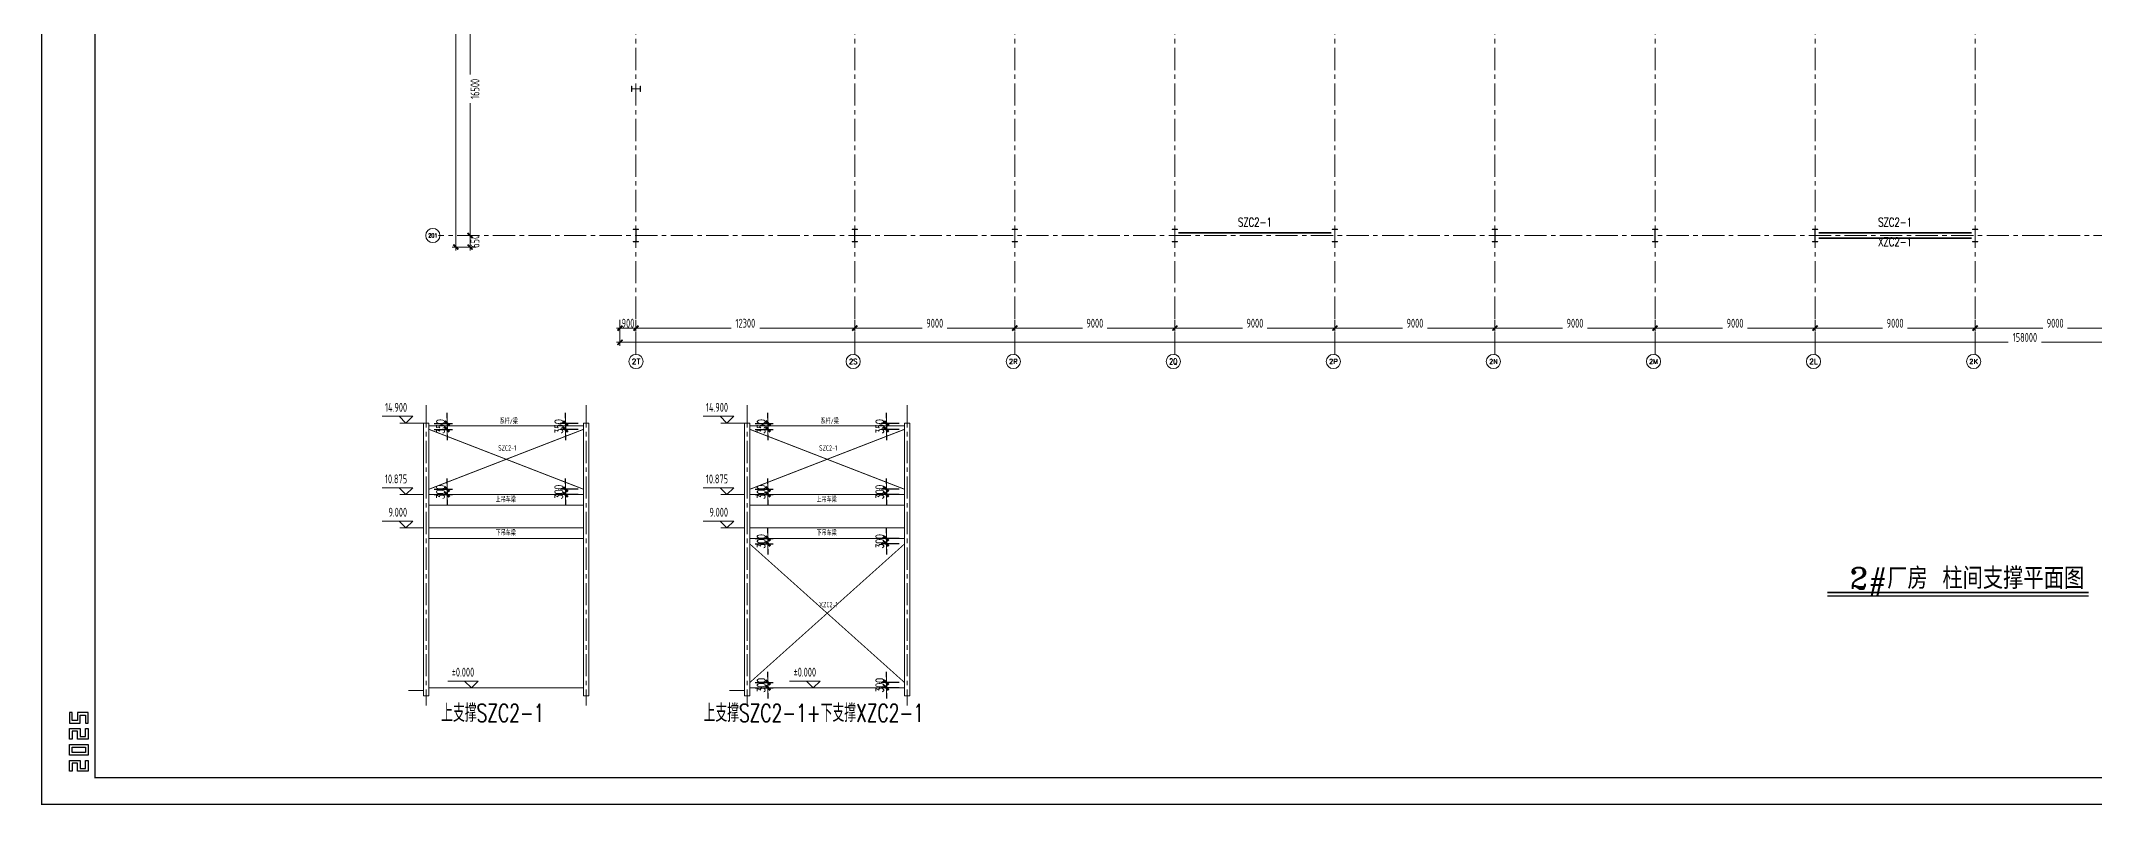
# Model space of a CAD drawing. Extents: x -1201378 to 2367219, y -619313 to 244905.
# Drawn here: x 1826489 to 1941979, y -96140 to -53156 of the extents above; entities that cross this region are included whole.
import ezdxf
from ezdxf.enums import TextEntityAlignment as Align

# ---------------------------------------------------------------- set-up
doc = ezdxf.new("R2010")
doc.units = 0
doc.header["$LTSCALE"] = 1000
doc.linetypes.add('CENTER', pattern=[2, 1.25, -0.25, 0.25, -0.25])
doc.layers.get('0').update_dxf_attribs({"linetype": 'CONTINUOUS'})
doc.layers.get('Defpoints').update_dxf_attribs({"linetype": 'CONTINUOUS'})
for name, color, linetype in [('0-cxFrame', 155, 'CONTINUOUS'), ('S-DIMZ', 115, 'CONTINUOUS'), ('S-SHAPE', 51, 'CONTINUOUS'), ('S-SS', 111, 'CONTINUOUS'), ('S-TEXT', 21, 'CONTINUOUS')]:
    doc.layers.add(name, color=color, linetype=linetype)
for name, color, linetype, lineweight in [('0-cxText', 131, 'CONTINUOUS', 25), ('S-axis', 111, 'CONTINUOUS', 0), ('S-bkl', 4, 'CONTINUOUS', 0), ('S-col', 2, 'CONTINUOUS', 0), ('S-dim', 81, 'CONTINUOUS', 0), ('S-dote', 5, 'CENTER', 0), ('THIN', 7, 'CONTINUOUS', 0), ('屋面支撑', 6, 'CONTINUOUS', 0), ('柱间支撑', 6, 'CENTER', 0)]:
    doc.layers.add(name, color=color, linetype=linetype, lineweight=lineweight)
doc.styles.add('_TCH_AXIS', font='COMPLEX', dxfattribs={"bigfont": 'GBCBIG'})
doc.styles.add('cx_tuming', font='simhei.ttf')
doc.styles.add('cx_tuqian1', font='')
doc.styles.add('SS1', font='tj-romans1.shx', dxfattribs={"width": 0.7, "bigfont": 'tj-hztxt1.shx'})
doc.styles.add('TKZ1', font='tjromant.shx', dxfattribs={"width": 0.7, "bigfont": 'tjhts.shx'})
doc.styles.add('TSSD_Dimension', font='tssdeng.shx', dxfattribs={"width": 0.7, "bigfont": 'hztxt.shx'})
doc.styles.add('TSSD_Label', font='tssdeng.shx', dxfattribs={"width": 0.7, "bigfont": 'hztxt.shx'})
doc.styles.add('TSSD_Rein', font='tj-romans1.shx', dxfattribs={"width": 0.7, "bigfont": 'tj-hztxt.shx'})
doc.styles.add('黑体', font='simhei.ttf', dxfattribs={"width": 0.8})
doc.styles.get('cx_tuqian1').set_extended_font_data('SimSun')
doc.dimstyles.new('S-150-ARCHI', dxfattribs={"dimscale": 150, "dimtxt": 3, "dimasz": 2, "dimexe": 2, "dimexo": 2, "dimgap": 1, "dimtad": 1, "dimdec": 0, "dimzin": 0, "dimdsep": 46, "dimtxsty": 'SS1', "dimblk1": 'TT', "dimblk2": 'TT', "dimsah": 1, "dimcen": 1, "dimclrd": 256, "dimclre": 256, "dimclrt": 256, "dimadec": 0, "dimazin": 0, "dimtfac": 1, "dimtdec": 0, "dimtix": 1, "dimtmove": 2, "dimatfit": 0, "dimldrblk": 'TT', "dimfxl": 2, "dimtolj": 1, "dimtzin": 0, "dimarcsym": 0})
doc.dimstyles.new('TSSD_200_200', dxfattribs={"dimtxt": 500, "dimasz": 200, "dimexe": 200, "dimexo": 500, "dimgap": 200, "dimtad": 1, "dimdec": 0, "dimzin": 0, "dimdsep": 46, "dimtxsty": 'TSSD_Dimension', "dimblk": 'ARCHTICK', "dimcen": 0, "dimdle": 200, "dimclrt": 7, "dimadec": 0, "dimazin": 0, "dimtfac": 1, "dimtdec": 0, "dimtix": 1, "dimtmove": 2, "dimatfit": 3, "dimfxl": 1, "dimtolj": 1, "dimtzin": 0, "dimarcsym": 0})

# ---------------------------------------------------------------- blocks, each defined once
blk = doc.blocks.new('_ArchTick')
at = {"color": 0, "linetype": 'ByBlock', "const_width": 0.5}
blk.add_lwpolyline([(-0.71, -0.71), (0.71, 0.71)], dxfattribs=at)
blk = doc.blocks.new('*D59')
at = {"layer": 'Defpoints', "color": 0, "transparency": 16777216}
for p in [(-248565, -264098), (-249387, -264748), (-248565, -264748)]:
    blk.add_point(p, dxfattribs=at)
at = {"layer": 'S-axis', "color": 0, "lineweight": -2, "transparency": 16777216}
for p, q in [((-249065, -264098), (-249587, -264098)), ((-249387, -263898), (-249387, -264948)), ((-249065, -264748), (-249587, -264748))]:
    blk.add_line(p, q, dxfattribs=at)
at = {"layer": 'S-axis', "color": 0, "lineweight": -2, "transparency": 16777216, "xscale": 200, "yscale": 200, "zscale": 200}
for p, rotation in [((-249387, -264098), 90), ((-249387, -264748), 270)]:
    blk.add_blockref('_ArchTick', p, dxfattribs=dict(at, rotation=rotation))
at = {"layer": 'S-axis', "color": 7, "transparency": 16777216, "insert": (-249112, -264423), "char_height": 500, "attachment_point": 5, "rotation": 90, "style": 'TSSD_Dimension'}
blk.add_mtext('\\A1;650', dxfattribs=at)
blk = doc.blocks.new('*D60')
at = {"layer": 'Defpoints', "color": 0, "transparency": 16777216}
for p in [(-248565, -247598), (-249387, -264098), (-248565, -264098)]:
    blk.add_point(p, dxfattribs=at)
at = {"layer": 'S-axis', "color": 0, "lineweight": -2, "transparency": 16777216}
for p, q in [((-249065, -247598), (-249587, -247598)), ((-249387, -247398), (-249387, -255042)), ((-249387, -264298), (-249387, -256654)), ((-249065, -264098), (-249587, -264098))]:
    blk.add_line(p, q, dxfattribs=at)
at = {"layer": 'S-axis', "color": 0, "lineweight": -2, "transparency": 16777216, "xscale": 200, "yscale": 200, "zscale": 200}
for p, rotation in [((-249387, -247598), 90), ((-249387, -264098), 270)]:
    blk.add_blockref('_ArchTick', p, dxfattribs=dict(at, rotation=rotation))
at = {"layer": 'S-axis', "color": 7, "transparency": 16777216, "insert": (-249112, -255848), "char_height": 500, "attachment_point": 5, "rotation": 90, "style": 'TSSD_Dimension'}
blk.add_mtext('\\A1;16500', dxfattribs=at)
blk = doc.blocks.new('*D66')
at = {"layer": 'Defpoints', "color": 0, "transparency": 16777216}
for p in [(-240958, -268348), (-240058, -268348), (-240058, -269308)]:
    blk.add_point(p, dxfattribs=at)
at = {"layer": 'S-axis', "color": 0, "lineweight": -2, "transparency": 16777216}
for p, q in [((-240958, -268848), (-240958, -269508)), ((-240058, -268848), (-240058, -269508)), ((-241158, -269308), (-239858, -269308))]:
    blk.add_line(p, q, dxfattribs=at)
at = {"layer": 'S-axis', "color": 0, "lineweight": -2, "transparency": 16777216, "xscale": 200, "yscale": 200, "zscale": 200, "rotation": 180}
blk.add_blockref('_ArchTick', (-240958, -269308), dxfattribs=at)
at = {"layer": 'S-axis', "color": 0, "lineweight": -2, "transparency": 16777216, "xscale": 200, "yscale": 200, "zscale": 200}
blk.add_blockref('_ArchTick', (-240058, -269308), dxfattribs=at)
at = {"layer": 'S-axis', "color": 7, "transparency": 16777216, "insert": (-240508, -269033), "char_height": 500, "attachment_point": 5, "style": 'TSSD_Dimension'}
blk.add_mtext('\\A1;900', dxfattribs=at)
blk = doc.blocks.new('*D67')
at = {"layer": 'Defpoints', "color": 0, "transparency": 16777216}
for p in [(-240058, -268348), (-227758, -268348), (-227758, -269308)]:
    blk.add_point(p, dxfattribs=at)
at = {"layer": 'S-axis', "color": 0, "lineweight": -2, "transparency": 16777216}
for p, q in [((-240058, -268848), (-240058, -269508)), ((-227758, -268848), (-227758, -269508)), ((-240258, -269308), (-234714, -269308)), ((-227558, -269308), (-233103, -269308))]:
    blk.add_line(p, q, dxfattribs=at)
at = {"layer": 'S-axis', "color": 0, "lineweight": -2, "transparency": 16777216, "xscale": 200, "yscale": 200, "zscale": 200, "rotation": 180}
blk.add_blockref('_ArchTick', (-240058, -269308), dxfattribs=at)
at = {"layer": 'S-axis', "color": 0, "lineweight": -2, "transparency": 16777216, "xscale": 200, "yscale": 200, "zscale": 200}
blk.add_blockref('_ArchTick', (-227758, -269308), dxfattribs=at)
at = {"layer": 'S-axis', "color": 7, "transparency": 16777216, "insert": (-233908, -269033), "char_height": 500, "attachment_point": 5, "style": 'TSSD_Dimension'}
blk.add_mtext('\\A1;12300', dxfattribs=at)
blk = doc.blocks.new('*D68')
at = {"layer": 'Defpoints', "color": 0, "transparency": 16777216}
for p in [(-227758, -268348), (-218758, -268348), (-218758, -269308)]:
    blk.add_point(p, dxfattribs=at)
at = {"layer": 'S-axis', "color": 0, "lineweight": -2, "transparency": 16777216}
for p, q in [((-227758, -268848), (-227758, -269508)), ((-218758, -268848), (-218758, -269508)), ((-227958, -269308), (-223957, -269308)), ((-218558, -269308), (-222560, -269308))]:
    blk.add_line(p, q, dxfattribs=at)
at = {"layer": 'S-axis', "color": 0, "lineweight": -2, "transparency": 16777216, "xscale": 200, "yscale": 200, "zscale": 200, "rotation": 180}
blk.add_blockref('_ArchTick', (-227758, -269308), dxfattribs=at)
at = {"layer": 'S-axis', "color": 0, "lineweight": -2, "transparency": 16777216, "xscale": 200, "yscale": 200, "zscale": 200}
blk.add_blockref('_ArchTick', (-218758, -269308), dxfattribs=at)
at = {"layer": 'S-axis', "color": 7, "transparency": 16777216, "insert": (-223258, -269033), "char_height": 500, "attachment_point": 5, "style": 'TSSD_Dimension'}
blk.add_mtext('\\A1;9000', dxfattribs=at)
blk = doc.blocks.new('*D69')
at = {"layer": 'Defpoints', "color": 0, "transparency": 16777216}
for p in [(-218758, -268348), (-209758, -268348), (-209758, -269308)]:
    blk.add_point(p, dxfattribs=at)
at = {"layer": 'S-axis', "color": 0, "lineweight": -2, "transparency": 16777216}
for p, q in [((-218758, -268848), (-218758, -269508)), ((-209758, -268848), (-209758, -269508)), ((-218958, -269308), (-214957, -269308)), ((-209558, -269308), (-213560, -269308))]:
    blk.add_line(p, q, dxfattribs=at)
at = {"layer": 'S-axis', "color": 0, "lineweight": -2, "transparency": 16777216, "xscale": 200, "yscale": 200, "zscale": 200, "rotation": 180}
blk.add_blockref('_ArchTick', (-218758, -269308), dxfattribs=at)
at = {"layer": 'S-axis', "color": 0, "lineweight": -2, "transparency": 16777216, "xscale": 200, "yscale": 200, "zscale": 200}
blk.add_blockref('_ArchTick', (-209758, -269308), dxfattribs=at)
at = {"layer": 'S-axis', "color": 7, "transparency": 16777216, "insert": (-214258, -269033), "char_height": 500, "attachment_point": 5, "style": 'TSSD_Dimension'}
blk.add_mtext('\\A1;9000', dxfattribs=at)
blk = doc.blocks.new('*D70')
at = {"layer": 'Defpoints', "color": 0, "transparency": 16777216}
for p in [(-209758, -268348), (-200758, -268348), (-200758, -269308)]:
    blk.add_point(p, dxfattribs=at)
at = {"layer": 'S-axis', "color": 0, "lineweight": -2, "transparency": 16777216}
for p, q in [((-209758, -268848), (-209758, -269508)), ((-200758, -268848), (-200758, -269508)), ((-209958, -269308), (-205957, -269308)), ((-200558, -269308), (-204560, -269308))]:
    blk.add_line(p, q, dxfattribs=at)
at = {"layer": 'S-axis', "color": 0, "lineweight": -2, "transparency": 16777216, "xscale": 200, "yscale": 200, "zscale": 200, "rotation": 180}
blk.add_blockref('_ArchTick', (-209758, -269308), dxfattribs=at)
at = {"layer": 'S-axis', "color": 0, "lineweight": -2, "transparency": 16777216, "xscale": 200, "yscale": 200, "zscale": 200}
blk.add_blockref('_ArchTick', (-200758, -269308), dxfattribs=at)
at = {"layer": 'S-axis', "color": 7, "transparency": 16777216, "insert": (-205258, -269033), "char_height": 500, "attachment_point": 5, "style": 'TSSD_Dimension'}
blk.add_mtext('\\A1;9000', dxfattribs=at)
blk = doc.blocks.new('*D71')
at = {"layer": 'Defpoints', "color": 0, "transparency": 16777216}
for p in [(-200758, -268348), (-191758, -268348), (-191758, -269308)]:
    blk.add_point(p, dxfattribs=at)
at = {"layer": 'S-axis', "color": 0, "lineweight": -2, "transparency": 16777216}
for p, q in [((-200758, -268848), (-200758, -269508)), ((-191758, -268848), (-191758, -269508)), ((-200958, -269308), (-196957, -269308)), ((-191558, -269308), (-195560, -269308))]:
    blk.add_line(p, q, dxfattribs=at)
at = {"layer": 'S-axis', "color": 0, "lineweight": -2, "transparency": 16777216, "xscale": 200, "yscale": 200, "zscale": 200, "rotation": 180}
blk.add_blockref('_ArchTick', (-200758, -269308), dxfattribs=at)
at = {"layer": 'S-axis', "color": 0, "lineweight": -2, "transparency": 16777216, "xscale": 200, "yscale": 200, "zscale": 200}
blk.add_blockref('_ArchTick', (-191758, -269308), dxfattribs=at)
at = {"layer": 'S-axis', "color": 7, "transparency": 16777216, "insert": (-196258, -269033), "char_height": 500, "attachment_point": 5, "style": 'TSSD_Dimension'}
blk.add_mtext('\\A1;9000', dxfattribs=at)
blk = doc.blocks.new('*D72')
at = {"layer": 'Defpoints', "color": 0, "transparency": 16777216}
for p in [(-191758, -268348), (-182758, -268348), (-182758, -269308)]:
    blk.add_point(p, dxfattribs=at)
at = {"layer": 'S-axis', "color": 0, "lineweight": -2, "transparency": 16777216}
for p, q in [((-191758, -268848), (-191758, -269508)), ((-182758, -268848), (-182758, -269508)), ((-191958, -269308), (-187957, -269308)), ((-182558, -269308), (-186560, -269308))]:
    blk.add_line(p, q, dxfattribs=at)
at = {"layer": 'S-axis', "color": 0, "lineweight": -2, "transparency": 16777216, "xscale": 200, "yscale": 200, "zscale": 200, "rotation": 180}
blk.add_blockref('_ArchTick', (-191758, -269308), dxfattribs=at)
at = {"layer": 'S-axis', "color": 0, "lineweight": -2, "transparency": 16777216, "xscale": 200, "yscale": 200, "zscale": 200}
blk.add_blockref('_ArchTick', (-182758, -269308), dxfattribs=at)
at = {"layer": 'S-axis', "color": 7, "transparency": 16777216, "insert": (-187258, -269033), "char_height": 500, "attachment_point": 5, "style": 'TSSD_Dimension'}
blk.add_mtext('\\A1;9000', dxfattribs=at)
blk = doc.blocks.new('*D73')
at = {"layer": 'Defpoints', "color": 0, "transparency": 16777216}
for p in [(-182758, -268348), (-173758, -268348), (-173758, -269308)]:
    blk.add_point(p, dxfattribs=at)
at = {"layer": 'S-axis', "color": 0, "lineweight": -2, "transparency": 16777216}
for p, q in [((-182758, -268848), (-182758, -269508)), ((-173758, -268848), (-173758, -269508)), ((-182958, -269308), (-178957, -269308)), ((-173558, -269308), (-177560, -269308))]:
    blk.add_line(p, q, dxfattribs=at)
at = {"layer": 'S-axis', "color": 0, "lineweight": -2, "transparency": 16777216, "xscale": 200, "yscale": 200, "zscale": 200, "rotation": 180}
blk.add_blockref('_ArchTick', (-182758, -269308), dxfattribs=at)
at = {"layer": 'S-axis', "color": 0, "lineweight": -2, "transparency": 16777216, "xscale": 200, "yscale": 200, "zscale": 200}
blk.add_blockref('_ArchTick', (-173758, -269308), dxfattribs=at)
at = {"layer": 'S-axis', "color": 7, "transparency": 16777216, "insert": (-178258, -269033), "char_height": 500, "attachment_point": 5, "style": 'TSSD_Dimension'}
blk.add_mtext('\\A1;9000', dxfattribs=at)
blk = doc.blocks.new('*D74')
at = {"layer": 'Defpoints', "color": 0, "transparency": 16777216}
for p in [(-173758, -268348), (-164758, -268348), (-164758, -269308)]:
    blk.add_point(p, dxfattribs=at)
at = {"layer": 'S-axis', "color": 0, "lineweight": -2, "transparency": 16777216}
for p, q in [((-173758, -268848), (-173758, -269508)), ((-164758, -268848), (-164758, -269508)), ((-173958, -269308), (-169957, -269308)), ((-164558, -269308), (-168560, -269308))]:
    blk.add_line(p, q, dxfattribs=at)
at = {"layer": 'S-axis', "color": 0, "lineweight": -2, "transparency": 16777216, "xscale": 200, "yscale": 200, "zscale": 200, "rotation": 180}
blk.add_blockref('_ArchTick', (-173758, -269308), dxfattribs=at)
at = {"layer": 'S-axis', "color": 0, "lineweight": -2, "transparency": 16777216, "xscale": 200, "yscale": 200, "zscale": 200}
blk.add_blockref('_ArchTick', (-164758, -269308), dxfattribs=at)
at = {"layer": 'S-axis', "color": 7, "transparency": 16777216, "insert": (-169258, -269033), "char_height": 500, "attachment_point": 5, "style": 'TSSD_Dimension'}
blk.add_mtext('\\A1;9000', dxfattribs=at)
blk = doc.blocks.new('*D75')
at = {"layer": 'Defpoints', "color": 0, "transparency": 16777216}
for p in [(-164758, -268348), (-155758, -268348), (-155758, -269308)]:
    blk.add_point(p, dxfattribs=at)
at = {"layer": 'S-axis', "color": 0, "lineweight": -2, "transparency": 16777216}
for p, q in [((-164758, -268848), (-164758, -269508)), ((-155758, -268848), (-155758, -269508)), ((-164958, -269308), (-160957, -269308)), ((-155558, -269308), (-159560, -269308))]:
    blk.add_line(p, q, dxfattribs=at)
at = {"layer": 'S-axis', "color": 0, "lineweight": -2, "transparency": 16777216, "xscale": 200, "yscale": 200, "zscale": 200, "rotation": 180}
blk.add_blockref('_ArchTick', (-164758, -269308), dxfattribs=at)
at = {"layer": 'S-axis', "color": 0, "lineweight": -2, "transparency": 16777216, "xscale": 200, "yscale": 200, "zscale": 200}
blk.add_blockref('_ArchTick', (-155758, -269308), dxfattribs=at)
at = {"layer": 'S-axis', "color": 7, "transparency": 16777216, "insert": (-160258, -269033), "char_height": 500, "attachment_point": 5, "style": 'TSSD_Dimension'}
blk.add_mtext('\\A1;9000', dxfattribs=at)
blk = doc.blocks.new('*D92')
at = {"layer": 'Defpoints', "color": 0, "transparency": 16777216}
for p in [(-240958, -268448), (-82958, -268448), (-82958, -270108)]:
    blk.add_point(p, dxfattribs=at)
at = {"layer": 'S-axis', "color": 0, "lineweight": -2, "transparency": 16777216}
for p, q in [((-240958, -268948), (-240958, -270308)), ((-82958, -268948), (-82958, -270308)), ((-241158, -270108), (-162899, -270108)), ((-82758, -270108), (-161018, -270108))]:
    blk.add_line(p, q, dxfattribs=at)
at = {"layer": 'S-axis', "color": 0, "lineweight": -2, "transparency": 16777216, "xscale": 200, "yscale": 200, "zscale": 200, "rotation": 180}
blk.add_blockref('_ArchTick', (-240958, -270108), dxfattribs=at)
at = {"layer": 'S-axis', "color": 0, "lineweight": -2, "transparency": 16777216, "xscale": 200, "yscale": 200, "zscale": 200}
blk.add_blockref('_ArchTick', (-82958, -270108), dxfattribs=at)
at = {"layer": 'S-axis', "color": 7, "transparency": 16777216, "insert": (-161958, -269833), "char_height": 500, "attachment_point": 5, "style": 'TSSD_Dimension'}
blk.add_mtext('\\A1;158000', dxfattribs=at)
blk = doc.blocks.new('*D114')
at = {"layer": 'Defpoints', "color": 0, "transparency": 16777216}
for p in [(-248665, -180948), (-250187, -264748), (-248665, -264748)]:
    blk.add_point(p, dxfattribs=at)
at = {"layer": 'S-axis', "color": 0, "lineweight": -2, "transparency": 16777216}
for p, q in [((-249165, -180948), (-250387, -180948)), ((-250187, -180748), (-250187, -222015)), ((-250187, -264948), (-250187, -223681)), ((-249165, -264748), (-250387, -264748))]:
    blk.add_line(p, q, dxfattribs=at)
at = {"layer": 'S-axis', "color": 0, "lineweight": -2, "transparency": 16777216, "xscale": 200, "yscale": 200, "zscale": 200}
for p, rotation in [((-250187, -180948), 90), ((-250187, -264748), 270)]:
    blk.add_blockref('_ArchTick', p, dxfattribs=dict(at, rotation=rotation))
at = {"layer": 'S-axis', "color": 7, "transparency": 16777216, "insert": (-249912, -222848), "char_height": 500, "attachment_point": 5, "rotation": 90, "style": 'TSSD_Dimension'}
blk.add_mtext('\\A1;83800', dxfattribs=at)
blk = doc.blocks.new('nt66')
at = {"layer": 'S-col'}
blk.add_lwpolyline([(-195790, 766820), (-195490, 766820), (-195490, 766808), (-195636, 766808), (-195636, 766132), (-195490, 766132), (-195490, 766120), (-195790, 766120), (-195790, 766132), (-195644, 766132), (-195644, 766808), (-195790, 766808)], close=True, dxfattribs=at)
blk = doc.blocks.new('33333')
for p in [(-89514, -126400), (-77214, -126400), (-68214, -126400), (-59214, -126400), (-50214, -126400), (-41214, -126400), (-32214, -126400), (-23214, -126400), (-14214, -126400)]:
    blk.add_blockref('nt66', p)
blk = doc.blocks.new('TK22.A0 L(Dragon)')
at = {"layer": '0-cxFrame', "color": 7, "const_width": 0.5}
blk.add_lwpolyline([(0, 0), (-1486, 0), (-1486, 841), (0, 841)], close=True, dxfattribs=at)
at = {"layer": '0-cxFrame', "const_width": 0.5}
blk.add_lwpolyline([(-80, 10), (-1466, 10), (-1466, 831), (-80, 831)], close=True, dxfattribs=at)
at = {"layer": 'Defpoints', "color": 2}
for points in [[(-1474.6, 34.37), (-1475.6, 34.37), (-1475.6, 30.37), (-1471.6, 30.37), (-1471.6, 33.37), (-1469.6, 33.37), (-1469.6, 30.37), (-1468.6, 30.37), (-1468.6, 34.37), (-1472.6, 34.37), (-1472.6, 31.37), (-1474.6, 31.37), (-1474.6, 34.37)], [(-1474.6, 24.37), (-1475.6, 24.37), (-1475.6, 28.37), (-1471.6, 28.37), (-1471.6, 25.37), (-1469.6, 25.37), (-1469.6, 28.37), (-1468.6, 28.37), (-1468.6, 24.37), (-1472.6, 24.37), (-1472.6, 27.37), (-1474.6, 27.37), (-1474.6, 24.37)], [(-1474.6, 12.37), (-1475.6, 12.37), (-1475.6, 16.37), (-1471.6, 16.37), (-1471.6, 13.37), (-1469.6, 13.37), (-1469.6, 16.37), (-1468.6, 16.37), (-1468.6, 12.37), (-1472.6, 12.37), (-1472.6, 15.37), (-1474.6, 15.37), (-1474.6, 12.37)]]:
    blk.add_lwpolyline(points, dxfattribs=at)
for points in [[(-1475.6, 18.37), (-1475.6, 22.37), (-1468.6, 22.37), (-1468.6, 18.37)], [(-1474.6, 19.37), (-1474.6, 21.37), (-1469.6, 21.37), (-1469.6, 19.37)]]:
    blk.add_lwpolyline(points, close=True, dxfattribs=at)
at = {"style": '黑体', "flags": 4}
blk.add_attdef('图幅', text='', height=3.3, dxfattribs=at).set_placement((-40, 3), align=Align.RIGHT)
at = {"layer": '0-cxText', "flags": 4}
for tag, height, style, p in [('建设单位', 3.5, 'cx_tuming', (-45, 240)), ('项目名称', 3.5, 'cx_tuming', (-45, 210)), ('子项名称', 3.5, 'cx_tuming', (-45, 180)), ('工程编号', 3.3, 'cx_tuqian1', (-35, 165)), ('图名1', 3.5, 'cx_tuming', (-45, 87)), ('图名2', 3.5, 'cx_tuming', (-45, 79)), ('图名3', 3.5, 'cx_tuming', (-45, 71)), ('出图日期', 3.3, 'cx_tuqian1', (-39, 60)), ('专业', 3.3, 'cx_tuqian1', (-55, 52)), ('图号', 3.3, 'cx_tuqian1', (-55, 44)), ('版次', 3.3, 'cx_tuqian1', (-20, 44))]:
    blk.add_attdef(tag, text='', height=height, dxfattribs=dict(at, style=style)).set_placement(p, align=Align.MIDDLE)
at = {"layer": 'Defpoints', "color": 6, "flags": 4}
for tag, height, style, p in [('tufu', 3.3, '黑体', (-12, 12)), ('dwfname', 4, 'cx_tuqian1', (-80, 3))]:
    blk.add_attdef(tag, text='', height=height, dxfattribs=dict(at, style=style)).set_placement(p, align=Align.RIGHT)
blk = doc.blocks.new('TT')
blk.add_line((-0.97, 0), (0.97, 0))
at = {"const_width": 0.45}
blk.add_lwpolyline([(-0.44, -0.44), (0.44, 0.44)], dxfattribs=at)
blk = doc.blocks.new('*D6015')
at = {"layer": 'Defpoints', "color": 0, "transparency": 16777216}
for p in [(23980, -6415), (23980, -6715), (25002, -6715)]:
    blk.add_point(p, dxfattribs=at)
at = {"layer": 'S-dim', "lineweight": -2, "transparency": 16777216}
for p, q in [((24280, -6415), (25302, -6415)), ((24280, -6715), (25302, -6715)), ((25002, -6115), (25002, -5815)), ((25002, -6415), (25002, -6715)), ((25002, -7015), (25002, -7315))]:
    blk.add_line(p, q, dxfattribs=at)
at = {"layer": 'S-dim', "lineweight": -2, "transparency": 16777216, "xscale": 300, "yscale": 300, "zscale": 300}
for p, rotation in [((25002, -6415), 270), ((25002, -6715), 90)]:
    blk.add_blockref('TT', p, dxfattribs=dict(at, rotation=rotation))
at = {"layer": 'S-dim', "transparency": 16777216, "insert": (24627, -6565), "char_height": 450, "attachment_point": 5, "rotation": 90, "style": 'SS1'}
blk.add_mtext('\\A1;300', dxfattribs=at)
blk = doc.blocks.new('*D6016')
at = {"layer": 'Defpoints', "color": 0, "transparency": 16777216}
for p in [(23980, -3640), (23980, -3940), (25002, -3940)]:
    blk.add_point(p, dxfattribs=at)
at = {"layer": 'S-dim', "lineweight": -2, "transparency": 16777216}
for p, q in [((25002, -3340), (25002, -3040)), ((24280, -3640), (25302, -3640)), ((24280, -3940), (25302, -3940)), ((25002, -3640), (25002, -3940)), ((25002, -4240), (25002, -4540))]:
    blk.add_line(p, q, dxfattribs=at)
at = {"layer": 'S-dim', "lineweight": -2, "transparency": 16777216, "xscale": 300, "yscale": 300, "zscale": 300}
for p, rotation in [((25002, -3640), 270), ((25002, -3940), 90)]:
    blk.add_blockref('TT', p, dxfattribs=dict(at, rotation=rotation))
at = {"layer": 'S-dim', "transparency": 16777216, "insert": (24627, -3790), "char_height": 450, "attachment_point": 5, "rotation": 90, "style": 'SS1'}
blk.add_mtext('\\A1;300', dxfattribs=at)
blk = doc.blocks.new('*D6017')
at = {"layer": 'Defpoints', "color": 0, "transparency": 16777216}
for p in [(23980, 70), (23980, -280), (25002, -280)]:
    blk.add_point(p, dxfattribs=at)
at = {"layer": 'S-dim', "lineweight": -2, "transparency": 16777216}
for p, q in [((24280, 70), (25302, 70)), ((25002, 370), (25002, 670)), ((25002, 70), (25002, -280)), ((24280, -280), (25302, -280)), ((25002, -580), (25002, -880))]:
    blk.add_line(p, q, dxfattribs=at)
at = {"layer": 'S-dim', "lineweight": -2, "transparency": 16777216, "xscale": 300, "yscale": 300, "zscale": 300}
for p, rotation in [((25002, 70), 270), ((25002, -280), 90)]:
    blk.add_blockref('TT', p, dxfattribs=dict(at, rotation=rotation))
at = {"layer": 'S-dim', "transparency": 16777216, "insert": (24627, -105), "char_height": 450, "attachment_point": 5, "rotation": 90, "style": 'SS1'}
blk.add_mtext('\\A1;350', dxfattribs=at)
blk = doc.blocks.new('*D6018')
at = {"layer": 'Defpoints', "color": 0, "transparency": 16777216}
for p in [(23980, -14515), (23980, -14815), (25002, -14815)]:
    blk.add_point(p, dxfattribs=at)
at = {"layer": 'S-dim', "lineweight": -2, "transparency": 16777216}
for p, q in [((24280, -14515), (25302, -14515)), ((24280, -14815), (25302, -14815)), ((25002, -14215), (25002, -13915)), ((25002, -14515), (25002, -14815)), ((25002, -15115), (25002, -15415))]:
    blk.add_line(p, q, dxfattribs=at)
at = {"layer": 'S-dim', "lineweight": -2, "transparency": 16777216, "xscale": 300, "yscale": 300, "zscale": 300}
for p, rotation in [((25002, -14515), 270), ((25002, -14815), 90)]:
    blk.add_blockref('TT', p, dxfattribs=dict(at, rotation=rotation))
at = {"layer": 'S-dim', "transparency": 16777216, "insert": (24627, -14665), "char_height": 450, "attachment_point": 5, "rotation": 90, "style": 'SS1'}
blk.add_mtext('\\A1;300', dxfattribs=at)
blk = doc.blocks.new('*D6019')
at = {"layer": 'Defpoints', "color": 0, "transparency": 16777216}
for p in [(5933, -3640), (5933, -3940), (6956, -3940)]:
    blk.add_point(p, dxfattribs=at)
at = {"layer": 'S-dim', "lineweight": -2, "transparency": 16777216}
for p, q in [((6956, -3340), (6956, -3040)), ((6233, -3640), (7256, -3640)), ((6233, -3940), (7256, -3940)), ((6956, -3640), (6956, -3940)), ((6956, -4240), (6956, -4540))]:
    blk.add_line(p, q, dxfattribs=at)
at = {"layer": 'S-dim', "lineweight": -2, "transparency": 16777216, "xscale": 300, "yscale": 300, "zscale": 300}
for p, rotation in [((6956, -3640), 270), ((6956, -3940), 90)]:
    blk.add_blockref('TT', p, dxfattribs=dict(at, rotation=rotation))
at = {"layer": 'S-dim', "transparency": 16777216, "insert": (6581, -3790), "char_height": 450, "attachment_point": 5, "rotation": 90, "style": 'SS1'}
blk.add_mtext('\\A1;300', dxfattribs=at)
blk = doc.blocks.new('*D6020')
at = {"layer": 'Defpoints', "color": 0, "transparency": 16777216}
for p in [(5933, 70), (5933, -280), (6956, -280)]:
    blk.add_point(p, dxfattribs=at)
at = {"layer": 'S-dim', "lineweight": -2, "transparency": 16777216}
for p, q in [((6233, 70), (7256, 70)), ((6956, 370), (6956, 670)), ((6956, 70), (6956, -280)), ((6233, -280), (7256, -280)), ((6956, -580), (6956, -880))]:
    blk.add_line(p, q, dxfattribs=at)
at = {"layer": 'S-dim', "lineweight": -2, "transparency": 16777216, "xscale": 300, "yscale": 300, "zscale": 300}
for p, rotation in [((6956, 70), 270), ((6956, -280), 90)]:
    blk.add_blockref('TT', p, dxfattribs=dict(at, rotation=rotation))
at = {"layer": 'S-dim', "transparency": 16777216, "insert": (6581, -105), "char_height": 450, "attachment_point": 5, "rotation": 90, "style": 'SS1'}
blk.add_mtext('\\A1;350', dxfattribs=at)
blk = doc.blocks.new('*D6021')
at = {"layer": 'Defpoints', "color": 0, "transparency": 16777216}
for p in [(13611, -3940), (14633, -3640), (14633, -3940)]:
    blk.add_point(p, dxfattribs=at)
at = {"layer": 'S-dim', "lineweight": -2, "transparency": 16777216}
for p, q in [((13611, -3340), (13611, -3040)), ((14333, -3640), (13311, -3640)), ((14333, -3940), (13311, -3940)), ((13611, -3640), (13611, -3940)), ((13611, -4240), (13611, -4540))]:
    blk.add_line(p, q, dxfattribs=at)
at = {"layer": 'S-dim', "lineweight": -2, "transparency": 16777216, "xscale": 300, "yscale": 300, "zscale": 300}
for p, rotation in [((13611, -3640), 270), ((13611, -3940), 90)]:
    blk.add_blockref('TT', p, dxfattribs=dict(at, rotation=rotation))
at = {"layer": 'S-dim', "transparency": 16777216, "insert": (13236, -3790), "char_height": 450, "attachment_point": 5, "rotation": 90, "style": 'SS1'}
blk.add_mtext('\\A1;300', dxfattribs=at)
blk = doc.blocks.new('*D6022')
at = {"layer": 'Defpoints', "color": 0, "transparency": 16777216}
for p in [(14633, 70), (13611, -280), (14633, -280)]:
    blk.add_point(p, dxfattribs=at)
at = {"layer": 'S-dim', "lineweight": -2, "transparency": 16777216}
for p, q in [((14333, 70), (13311, 70)), ((13611, 370), (13611, 670)), ((13611, 70), (13611, -280)), ((14333, -280), (13311, -280)), ((13611, -580), (13611, -880))]:
    blk.add_line(p, q, dxfattribs=at)
at = {"layer": 'S-dim', "lineweight": -2, "transparency": 16777216, "xscale": 300, "yscale": 300, "zscale": 300}
for p, rotation in [((13611, 70), 270), ((13611, -280), 90)]:
    blk.add_blockref('TT', p, dxfattribs=dict(at, rotation=rotation))
at = {"layer": 'S-dim', "transparency": 16777216, "insert": (13236, -105), "char_height": 450, "attachment_point": 5, "rotation": 90, "style": 'SS1'}
blk.add_mtext('\\A1;350', dxfattribs=at)
blk = doc.blocks.new('*D6023')
at = {"layer": 'Defpoints', "color": 0, "transparency": 16777216}
for p in [(31657, -6715), (32680, -6415), (32680, -6715)]:
    blk.add_point(p, dxfattribs=at)
at = {"layer": 'S-dim', "lineweight": -2, "transparency": 16777216}
for p, q in [((32380, -6415), (31357, -6415)), ((32380, -6715), (31357, -6715)), ((31657, -6115), (31657, -5815)), ((31657, -6415), (31657, -6715)), ((31657, -7015), (31657, -7315))]:
    blk.add_line(p, q, dxfattribs=at)
at = {"layer": 'S-dim', "lineweight": -2, "transparency": 16777216, "xscale": 300, "yscale": 300, "zscale": 300}
for p, rotation in [((31657, -6415), 270), ((31657, -6715), 90)]:
    blk.add_blockref('TT', p, dxfattribs=dict(at, rotation=rotation))
at = {"layer": 'S-dim', "transparency": 16777216, "insert": (31282, -6565), "char_height": 450, "attachment_point": 5, "rotation": 90, "style": 'SS1'}
blk.add_mtext('\\A1;300', dxfattribs=at)
blk = doc.blocks.new('*D6024')
at = {"layer": 'Defpoints', "color": 0, "transparency": 16777216}
for p in [(31657, -3940), (32680, -3640), (32680, -3940)]:
    blk.add_point(p, dxfattribs=at)
at = {"layer": 'S-dim', "lineweight": -2, "transparency": 16777216}
for p, q in [((31657, -3340), (31657, -3040)), ((32380, -3640), (31357, -3640)), ((32380, -3940), (31357, -3940)), ((31657, -3640), (31657, -3940)), ((31657, -4240), (31657, -4540))]:
    blk.add_line(p, q, dxfattribs=at)
at = {"layer": 'S-dim', "lineweight": -2, "transparency": 16777216, "xscale": 300, "yscale": 300, "zscale": 300}
for p, rotation in [((31657, -3640), 270), ((31657, -3940), 90)]:
    blk.add_blockref('TT', p, dxfattribs=dict(at, rotation=rotation))
at = {"layer": 'S-dim', "transparency": 16777216, "insert": (31282, -3790), "char_height": 450, "attachment_point": 5, "rotation": 90, "style": 'SS1'}
blk.add_mtext('\\A1;300', dxfattribs=at)
blk = doc.blocks.new('*D6025')
at = {"layer": 'Defpoints', "color": 0, "transparency": 16777216}
for p in [(32680, 70), (31657, -280), (32680, -280)]:
    blk.add_point(p, dxfattribs=at)
at = {"layer": 'S-dim', "lineweight": -2, "transparency": 16777216}
for p, q in [((32380, 70), (31357, 70)), ((31657, 370), (31657, 670)), ((31657, 70), (31657, -280)), ((32380, -280), (31357, -280)), ((31657, -580), (31657, -880))]:
    blk.add_line(p, q, dxfattribs=at)
at = {"layer": 'S-dim', "lineweight": -2, "transparency": 16777216, "xscale": 300, "yscale": 300, "zscale": 300}
for p, rotation in [((31657, 70), 270), ((31657, -280), 90)]:
    blk.add_blockref('TT', p, dxfattribs=dict(at, rotation=rotation))
at = {"layer": 'S-dim', "transparency": 16777216, "insert": (31282, -105), "char_height": 450, "attachment_point": 5, "rotation": 90, "style": 'SS1'}
blk.add_mtext('\\A1;350', dxfattribs=at)
blk = doc.blocks.new('*D6026')
at = {"layer": 'Defpoints', "color": 0, "transparency": 16777216}
for p in [(31657, -14815), (32680, -14515), (32680, -14815)]:
    blk.add_point(p, dxfattribs=at)
at = {"layer": 'S-dim', "lineweight": -2, "transparency": 16777216}
for p, q in [((32380, -14515), (31357, -14515)), ((32380, -14815), (31357, -14815)), ((31657, -14215), (31657, -13915)), ((31657, -14515), (31657, -14815)), ((31657, -15115), (31657, -15415))]:
    blk.add_line(p, q, dxfattribs=at)
at = {"layer": 'S-dim', "lineweight": -2, "transparency": 16777216, "xscale": 300, "yscale": 300, "zscale": 300}
for p, rotation in [((31657, -14515), 270), ((31657, -14815), 90)]:
    blk.add_blockref('TT', p, dxfattribs=dict(at, rotation=rotation))
at = {"layer": 'S-dim', "transparency": 16777216, "insert": (31282, -14665), "char_height": 450, "attachment_point": 5, "rotation": 90, "style": 'SS1'}
blk.add_mtext('\\A1;300', dxfattribs=at)
blk = doc.blocks.new('2#轴网')
at = {"layer": 'S-axis'}
for centre in [(-251479.7, -264097), (-240058.5, -271187), (-227843.4, -271187), (-218843.4, -271187), (-209843.4, -271187), (-200843.4, -271187), (-191843.4, -271187), (-182843.4, -271187), (-173843.4, -271187), (-164843.4, -271187)]:
    blk.add_circle(centre, 400, dxfattribs=at)
at = {"layer": 'S-dote'}
for p, q in [((-240058.5, -270787), (-240058.5, -175198.2)), ((-227758.5, -270787), (-227758.5, -175298.2)), ((-218758.5, -270787), (-218758.5, -175298.2)), ((-209758.5, -270787), (-209758.5, -175298.2)), ((-200758.5, -270787), (-200758.5, -175298.2)), ((-191758.5, -270787), (-191758.5, -175298.2)), ((-182758.5, -270787), (-182758.5, -175298.2)), ((-173758.5, -270787), (-173758.5, -175298.2)), ((-164758.5, -270787), (-164758.5, -175298.2)), ((-74854.3, -264098.2), (-251154.3, -264098.2))]:
    blk.add_line(p, q, dxfattribs=at)
at = {"layer": 'S-axis', "style": '_TCH_AXIS'}
for s, height, p, p2 in [('201', 220.59, (-251737, -264207.3), (-251222.3, -264207.3)), ('2T', 288.12, (-240298.6, -271331.1), (-239818.4, -271331.1)), ('2S', 294.28, (-228081.6, -271334.2), (-227605.1, -271334.2)), ('2R', 270.86, (-219088.4, -271322.5), (-218598.3, -271322.5)), ('2P', 276.42, (-201086.9, -271325.3), (-200599.9, -271325.3)), ('2N', 265.5, (-192089.9, -271319.8), (-191596.8, -271319.8)), ('2M', 255.29, (-183092.6, -271314.7), (-182594.2, -271314.7)), ('2L', 288.12, (-174083.5, -271331.1), (-173603.3, -271331.1)), ('2K', 265.5, (-165089.9, -271319.8), (-164596.8, -271319.8))]:
    blk.add_text(s, height=height, dxfattribs=at).set_placement(p, p2, align=Align.FIT)
at = {"layer": 'S-axis', "style": '_TCH_AXIS', "width": 0.807692}
blk.add_text('2Q', height=327.87, dxfattribs=at).set_placement((-210070.4, -271351), (-209616.4, -271351), align=Align.FIT)
at = {"layer": 'S-axis'}
for base, p1, p2, angle, picture, middle in [((-250186.9, -264748.2), (-248664.7, -180948.2), (-248664.7, -264748.2), 270, '*D114', (-249911.9, -222848.2)), ((-249386.9, -264098.2), (-248564.7, -247598.2), (-248564.7, -264098.2), 270, '*D60', (-249111.9, -255848.2)), ((-249386.9, -264748.2), (-248564.7, -264098.2), (-248564.7, -264748.2), 270, '*D59', (-249111.9, -264423.2)), ((-240058.5, -269308.2), (-240958.5, -268348.2), (-240058.5, -268348.2), 0, '*D66', (-240508.5, -269033.2)), ((-82958.5, -270108.2), (-240958.5, -268448.2), (-82958.5, -268448.2), 0, '*D92', (-161958.5, -269833.2)), ((-227758.5, -269308.2), (-240058.5, -268348.2), (-227758.5, -268348.2), 0, '*D67', (-233908.5, -269033.2)), ((-218758.5, -269308.2), (-227758.5, -268348.2), (-218758.5, -268348.2), 0, '*D68', (-223258.5, -269033.2)), ((-209758.5, -269308.2), (-218758.5, -268348.2), (-209758.5, -268348.2), 0, '*D69', (-214258.5, -269033.2)), ((-200758.5, -269308.2), (-209758.5, -268348.2), (-200758.5, -268348.2), 0, '*D70', (-205258.5, -269033.2)), ((-191758.5, -269308.2), (-200758.5, -268348.2), (-191758.5, -268348.2), 0, '*D71', (-196258.5, -269033.2)), ((-182758.5, -269308.2), (-191758.5, -268348.2), (-182758.5, -268348.2), 0, '*D72', (-187258.5, -269033.2)), ((-173758.5, -269308.2), (-182758.5, -268348.2), (-173758.5, -268348.2), 0, '*D73', (-178258.5, -269033.2)), ((-164758.5, -269308.2), (-173758.5, -268348.2), (-164758.5, -268348.2), 0, '*D74', (-169258.5, -269033.2)), ((-155758.5, -269308.2), (-164758.5, -268348.2), (-155758.5, -268348.2), 0, '*D75', (-160258.5, -269033.2))]:
    dim = blk.add_linear_dim(base=base, p1=p1, p2=p2, angle=angle, dimstyle='TSSD_200_200', dxfattribs=at)
    dim.commit()
    dim.dimension.update_dxf_attribs({"geometry": picture, "text_midpoint": middle, "dimtype": 161})
blk = doc.blocks.new('A$C0d0c8d62')
at = {"layer": 'S-bkl'}
for p, q in [((14633.3, -3940.1), (5933.3, -3940.1)), ((14633.3, -4540.1), (5933.3, -4540.1)), ((32679.9, -3940.1), (23979.9, -3940.1)), ((32679.9, -4540.1), (23979.9, -4540.1)), ((14633.3, -5815.1), (5933.3, -5815.1)), ((14633.3, -6415.1), (5933.3, -6415.1)), ((32679.9, -5815.1), (23979.9, -5815.1)), ((32679.9, -6415.1), (23979.9, -6415.1))]:
    blk.add_line(p, q, dxfattribs=at)
at = {"layer": 'S-col'}
for points in [[(5633.3, -15265.1), (5933.3, -15265.1), (5933.3, 84.9), (5633.3, 84.9)], [(14633.3, -15265.1), (14933.3, -15265.1), (14933.3, 84.9), (14633.3, 84.9)], [(23679.9, -15265.1), (23979.9, -15265.1), (23979.9, 84.9), (23679.9, 84.9)], [(32679.9, -15265.1), (32979.9, -15265.1), (32979.9, 84.9), (32679.9, 84.9)]]:
    blk.add_lwpolyline(points, close=True, dxfattribs=at)
at = {"layer": 'S-dote'}
for p, q in [((5783.3, 1084.9), (5783.3, -15815.1)), ((14783.3, 1084.9), (14783.3, -15815.1)), ((23829.9, 1084.9), (23829.9, -15815.1)), ((32829.9, 1084.9), (32829.9, -15815.1))]:
    blk.add_line(p, q, dxfattribs=at)
at = {"layer": 'S-SHAPE', "const_width": 50}
for points in [[(4783.3, -14965.1), (5633.3, -14965.1)], [(5933.3, -14815.1), (14633.3, -14815.1)], [(22829.9, -14965.1), (23679.9, -14965.1)], [(23979.9, -14815.1), (32679.9, -14815.1)]]:
    blk.add_lwpolyline(points, dxfattribs=at)
at = {"layer": 'THIN'}
for p, q in [((4258.7, 468.9), (3311, 468.9)), ((4642.7, 84.9), (4258.7, 468.9)), ((5026.7, 468.9), (4258.7, 468.9)), ((4294.1, 84.9), (5633.3, 84.9)), ((4642.7, 84.9), (5026.7, 468.9)), ((4642.7, 84.9), (4642.7, 84.9)), ((22305.4, 468.9), (21357.7, 468.9)), ((22689.4, 84.9), (22305.4, 468.9)), ((23073.4, 468.9), (22305.4, 468.9)), ((22340.8, 84.9), (23679.9, 84.9)), ((22689.4, 84.9), (23073.4, 468.9)), ((22689.4, 84.9), (22689.4, 84.9)), ((4258.7, -3556.1), (3311, -3556.1)), ((4642.7, -3940.1), (4258.7, -3556.1)), ((5026.7, -3556.1), (4258.7, -3556.1)), ((4294.1, -3940.1), (5633.3, -3940.1)), ((4642.7, -3940.1), (5026.7, -3556.1)), ((4642.7, -3940.1), (4642.7, -3940.1)), ((22305.4, -3556.1), (21357.7, -3556.1)), ((22689.4, -3940.1), (22305.4, -3556.1)), ((23073.4, -3556.1), (22305.4, -3556.1)), ((22340.8, -3940.1), (23679.9, -3940.1)), ((22689.4, -3940.1), (23073.4, -3556.1)), ((22689.4, -3940.1), (22689.4, -3940.1)), ((4258.7, -5431.1), (3311, -5431.1)), ((4642.7, -5815.1), (4258.7, -5431.1)), ((5026.7, -5431.1), (4258.7, -5431.1)), ((4642.7, -5815.1), (5026.7, -5431.1)), ((22305.4, -5431.1), (21357.7, -5431.1)), ((22689.4, -5815.1), (22305.4, -5431.1)), ((23073.4, -5431.1), (22305.4, -5431.1)), ((22689.4, -5815.1), (23073.4, -5431.1)), ((4294.1, -5815.1), (5633.3, -5815.1)), ((4642.7, -5815.1), (4642.7, -5815.1)), ((22340.8, -5815.1), (23679.9, -5815.1)), ((22689.4, -5815.1), (22689.4, -5815.1)), ((7941.6, -14431.1), (6993.9, -14431.1)), ((8325.6, -14815.1), (7941.6, -14431.1)), ((8709.6, -14431.1), (7941.6, -14431.1)), ((8325.6, -14815.1), (8709.6, -14431.1)), ((8325.6, -14815.1), (8325.6, -14815.1)), ((27165.2, -14431.1), (26217.6, -14431.1)), ((26372.3, -14815.1), (26372.3, -14815.1)), ((27549.2, -14815.1), (27165.2, -14431.1)), ((27933.2, -14431.1), (27165.2, -14431.1)), ((27549.2, -14815.1), (27933.2, -14431.1))]:
    blk.add_line(p, q, dxfattribs=at)
at = {"layer": '屋面支撑', "const_width": 50}
for points in [[(5933.3, -65.1), (14633.3, -65.1)], [(5933.3, -265.1), (14633.3, -3640.1)], [(5933.3, -3640.1), (14633.3, -265.1)], [(23979.9, -65.1), (32679.9, -65.1)], [(23979.9, -265.1), (32679.9, -3640.1)], [(23979.9, -3640.1), (32679.9, -265.1)], [(23979.9, -14515.1), (32679.9, -6715.1)], [(23979.9, -6715.1), (32679.9, -14515.1)]]:
    blk.add_lwpolyline(points, dxfattribs=at)
at = {"layer": 'S-DIMZ', "color": 7, "style": 'TSSD_Dimension', "width": 0.7}
for s, p in [('系杆/梁', (9911.7, 34.9)), ('系杆/梁', (27958.4, 34.9)), ('SZC2-1', (9830.9, -1466.4)), ('SZC2-1', (27877.6, -1466.4)), ('上吊车梁', (9688.8, -4370.5)), ('上吊车梁', (27735.5, -4370.5)), ('下吊车梁', (9688.8, -6245.5)), ('下吊车梁', (27735.5, -6245.5)), ('XZC2-1', (27877.6, -10276.4))]:
    blk.add_text(s, height=300, dxfattribs=at).set_placement(p)
at = {"layer": 'THIN', "style": 'TSSD_Label', "width": 0.7}
for s, p in [('14.900', (4709.6, 568.9)), ('14.900', (22756.3, 568.9)), ('10.875', (4709.6, -3456.1)), ('10.875', (22756.3, -3456.1)), ('9.000', (4709.6, -5331.1)), ('9.000', (22756.3, -5331.1)), ('±0.000', (8483, -14331.1)), ('±0.000', (27706.7, -14331.1))]:
    blk.add_text(s, height=500, dxfattribs=at).set_placement(p, align=Align.BOTTOM_RIGHT)
at = {"layer": 'THIN', "style": 'TSSD_Rein', "width": 0.7}
for s, p in [('上支撑SZC2-1', (9527.3, -17027.6)), ('上支撑SZC2-1+下支撑XZC2-1', (27574, -17027.6))]:
    blk.add_text(s, height=1000, dxfattribs=at).set_placement(p, align=Align.BOTTOM_CENTER)
at = {"layer": 'S-dim'}
for base, p1, p2, picture, middle in [((6955.7, -280.1), (5933.3, 69.9), (5933.3, -280.1), '*D6020', (6580.7, -105.1)), ((13610.8, -280.1), (14633.3, 69.9), (14633.3, -280.1), '*D6022', (13235.8, -105.1)), ((25002.4, -280.1), (23979.9, 69.9), (23979.9, -280.1), '*D6017', (24627.4, -105.1)), ((31657.4, -280.1), (32679.9, 69.9), (32679.9, -280.1), '*D6025', (31282.4, -105.1)), ((6955.7, -3940.1), (5933.3, -3640.1), (5933.3, -3940.1), '*D6019', (6580.7, -3790.1)), ((13610.8, -3940.1), (14633.3, -3640.1), (14633.3, -3940.1), '*D6021', (13235.8, -3790.1)), ((25002.4, -3940.1), (23979.9, -3640.1), (23979.9, -3940.1), '*D6016', (24627.4, -3790.1)), ((31657.4, -3940.1), (32679.9, -3640.1), (32679.9, -3940.1), '*D6024', (31282.4, -3790.1)), ((25002.4, -6715.1), (23979.9, -6415.1), (23979.9, -6715.1), '*D6015', (24627.4, -6565.1)), ((31657.4, -6715.1), (32679.9, -6415.1), (32679.9, -6715.1), '*D6023', (31282.4, -6565.1)), ((25002.4, -14815.1), (23979.9, -14515.1), (23979.9, -14815.1), '*D6018', (24627.4, -14665.1)), ((31657.4, -14815.1), (32679.9, -14515.1), (32679.9, -14815.1), '*D6026', (31282.4, -14665.1))]:
    dim = blk.add_linear_dim(base=base, p1=p1, p2=p2, angle=90, dimstyle='S-150-ARCHI', dxfattribs=at)
    dim.commit()
    dim.dimension.update_dxf_attribs({"geometry": picture, "text_midpoint": middle})

msp = doc.modelspace()

# ---------------------------------------------------------------- linework, layer by layer
at = {"layer": 'S-col'}
msp.add_lwpolyline([(1860191.5, -55998.2), (1860191.5, -55698.2), (1860179.5, -55698.2), (1860179.5, -55844.2), (1859703.5, -55844.2), (1859703.5, -55698.2), (1859691.5, -55698.2), (1859691.5, -55998.2), (1859703.5, -55998.2), (1859703.5, -55852.2), (1860179.5, -55852.2), (1860179.5, -55998.2)], close=True, dxfattribs=at)
at = {"layer": 'S-TEXT'}
msp.add_line((1926937, -84365.9), (1941614.2, -84365.9), dxfattribs=at)
at = {"layer": 'S-TEXT', "const_width": 90}
msp.add_lwpolyline([(1926937, -84185.9), (1941619.7, -84185.9)], dxfattribs=at)
at = {"layer": '柱间支撑', "const_width": 100}
for points in [[(1899041.5, -63948.2), (1890441.5, -63948.2)], [(1935041.5, -63948.2), (1926441.5, -63948.2)], [(1935041.5, -64248.2), (1926441.5, -64248.2)]]:
    msp.add_lwpolyline(points, dxfattribs=at)

# ---------------------------------------------------------------- block references
at = {"layer": '0-cxFrame', "xscale": 150, "yscale": 150, "zscale": 150}
msp.add_blockref('TK22.A0 L(Dragon)', (2049426.9, -96102.2), dxfattribs=at)
at = {"layer": 'S-axis'}
msp.add_blockref('2#轴网', (2100000, 200000), dxfattribs=at)
at = {"layer": 'S-col'}
msp.add_blockref('33333', (2145095.7, -704168.2), dxfattribs=at)
at = {"layer": 'S-SS'}
msp.add_blockref('A$C0d0c8d62', (1842362.7, -74737.1), dxfattribs=at)

# ---------------------------------------------------------------- texts
at = {"layer": 'S-TEXT', "style": 'TKZ1'}
msp.add_text('2#厂房 柱间支撑平面图', height=1200, dxfattribs=at).set_placement((1941379.4, -83984.9), align=Align.RIGHT)
at = {"layer": 'THIN', "style": 'TSSD_Rein', "width": 0.7}
for s, p in [('SZC2-1', (1894741.5, -63748.2)), ('SZC2-1', (1930741.5, -63748.2)), ('XZC2-1', (1930741.5, -64852))]:
    msp.add_text(s, height=500, dxfattribs=at).set_placement(p, align=Align.BOTTOM_CENTER)

doc.saveas('drawing.dxf')
